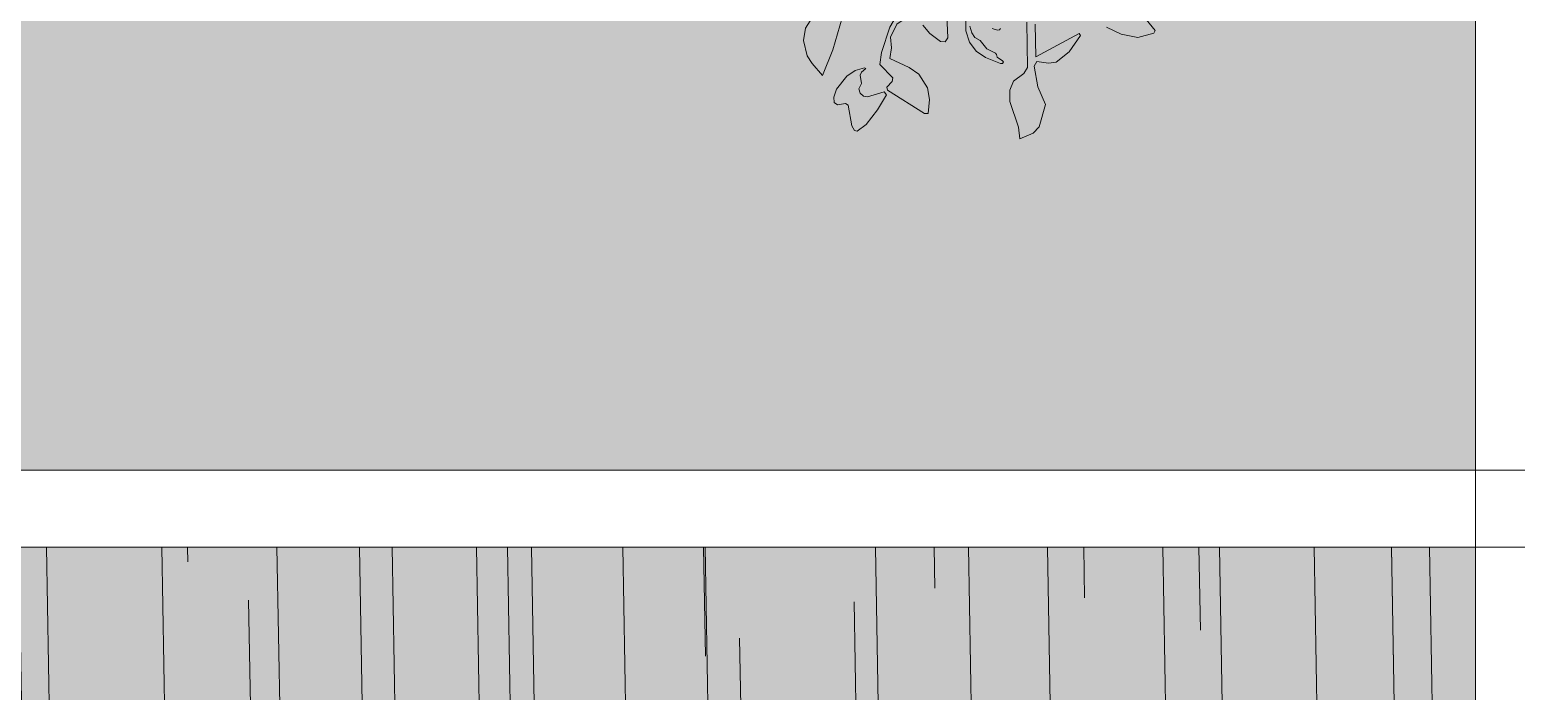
# Model space of a CAD drawing. Header units: millimetres. Extents: x 0 to 1313252738, y -131 to 560100888.
# Drawn here: x 1312686439.3 to 1312686816.7, y 560011166.2 to 560011334.1 of the extents above; entities that cross this region are included whole.
import ezdxf

# ---------------------------------------------------------------- set-up
doc = ezdxf.new("R2010")
doc.units = ezdxf.units.MM
doc.layers.get('0').update_dxf_attribs({"lineweight": 0})
for name, color, linetype, lineweight in [('003間仕切り', 7, 'Continuous', 13), ('009床', 7, 'Continuous', 5), ('010植栽', 92, 'Continuous', 0), ('棚(木)', 7, 'Continuous', 0)]:
    doc.layers.add(name, color=color, linetype=linetype, lineweight=lineweight)

# ---------------------------------------------------------------- blocks, each defined once
blk = doc.blocks.new('樹木平面（CAD素材.com）5dde948b')
at = {"color": 0, "linetype": 'ByBlock', "lineweight": -2}
for points in [[(-137.3269380988313, -426.1179349551012), (-135.9934015134604, -455.4557398331493), (-139.5272734646823, -460.389825199003), (-145.6615417573666, -459.9897642233932), (-159.3969685866359, -449.5215020282716), (-168.7317246841958, -438.9198861746131)], [(-33.55183112727173, -434.7162690837299), (-32.53671718098121, -493.9989235472203), (-37.30775272855317, -501.5107667497854), (-50.70725681961267, -511.6619062127124), (-55.6813151564529, -523.2342052004482), (-55.27211019732567, -537.8352725882828), (-44.156612485418, -571.1817657239958), (-42.32940738209072, -586.2562078264417), (-25.12322599243271, -579.2519215970223), (-17.50987139523568, -571.0294986320522), (-9.28744843027016, -541.7942169788244), (-19.18480940661902, -518.8018860952957), (-23.90508925688118, -492.0028779131699), (-20.25067905022661, -486.064461327358), (-5.176236947783763, -488.1962006145727), (4.873391120516317, -486.9780638790212), (21.47050414239857, -473.2740256040711), (36.54494624484869, -452.4134340077567), (34.71774114152139, -449.5203592608227), (-21.77334996966601, -479.9737776496017), (-22.53468542938572, -437.6435260891988)], [(70.34824065638895, -441.4502033877965), (89.38162714937424, -450.4339618124864), (111.0035542054138, -454.6974403869153), (131.7118787097824, -449.2158250769348), (133.2345496292218, -445.8659490541694), (118.0078404348278, -426.5280283772948)], [(-67.5848405965553, -443.1962742753221), (-69.02855820906188, -444.8806114899111), (-71.46483168016493, -445.2716183432981), (-78.32249033956396, -443.1962742753221)], [(-107.557771992786, -440.1885292492697), (-104.9109563698621, -448.9711447253426), (-101.0309652862597, -454.8964024266651), (-93.9026095745103, -458.8365484107939), (-85.4809235015673, -469.6042756040615), (-74.29211200464852, -475.2889137033003), (-72.78823949162687, -476.7927862163264), (-71.85583853354547, -480.2817704465474), (-64.81771517258676, -485.2746271897935), (-63.73492696320682, -486.5378801007355), (-65.0282573244076, -488.5530692681904), (-67.55476314629414, -488.7936888702747), (-87.13518326589474, -480.9133969020181), (-99.37670552192505, -472.4315559285505), (-108.0690886472184, -460.7013503269472), (-112.4904738355144, -446.0536320500718), (-112.7912483381187, -428.007161893759)]]:
    blk.add_lwpolyline(points, dxfattribs=at)
for points in [[(-285.3756124717511, -471.0628422743284), (-270.1857973040715, -418.7423678078653), (-257.3588422735811, -407.2656185700602), (-261.0719082034593, -401.1896925029873), (-283.7753685693133, -399.0893723810356), (-290.1763441790718, -395.2887931127434), (-306.7788746668775, -401.5897534785962), (-308.6791643010183, -404.5902107956695), (-302.2781886912671, -421.7928327468894), (-308.9792100327286, -423.6931223810357), (-321.081054544924, -442.696018722499), (-323.6814508863863, -458.6984577468897), (-318.8807191790729, -478.5014760395724), (-312.2797130815125, -488.6030156737192), (-298.8776703985823, -504.1428841950601)], [(-214.5178259757922, -523.1784121176656), (-166.1984021322605, -553.7333419010738), (-161.6303893739423, -553.7333419010738), (-160.006207059876, -535.2582680785476), (-162.6455033202328, -520.1330702787877), (-173.7102453348234, -502.5715990079252), (-186.5006810581144, -493.7401076751789), (-211.4724841369134, -482.2693200820722), (-209.1377220604372, -468.3622590178633), (-210.3558587959887, -454.2521751643959), (-202.133435831016, -437.5027950505669), (-190.2566026593959, -429.2803720855963), (-188.1248633721807, -425.1184049057965), (-190.7641596325447, -422.5806200400651), (-204.1636637236043, -428.8743265070793), (-211.5739955315403, -441.2587166518497), (-222.2326919676161, -474.2499199063599), (-224.2629198601971, -489.9841860738961), (-207.7165625356319, -507.3426345555008), (-208.3256309034077, -511.809135919188), (-215.2284057381948, -519.219467727124)], [(-215.6746329104171, -529.1270503369641), (-227.6755355643654, -548.8428189827368), (-242.2029440402003, -567.7916126468658), (-253.8880334664173, -576.5441506726778), (-257.5424436730646, -575.8222918664255), (-260.8810406519879, -569.7316081886697), (-265.6182390680151, -542.7521353049805), (-268.911719871543, -540.3609780092692), (-279.6493696145517, -542.4363220772452), (-283.6647092243329, -539.3233059752815), (-284.2061033290192, -532.4656473158825), (-280.7772739993197, -521.8633460990477), (-267.3777699082602, -505.035012678285), (-256.2791907621249, -497.5908437388061), (-244.2782881081766, -494.4327114614507), (-242.7443381448938, -494.9289893907493), (-248.4740924195175, -500.0722333852986), (-249.872693856636, -503.907108293516), (-248.1131630163982, -514.5996418611315), (-251.7675732230455, -521.5024166959215), (-250.0982747335911, -527.0517062689881), (-245.7220057206832, -531.2023944049402), (-240.3531808491789, -531.9693693865834), (-218.6071843108184, -525.5628724810922)]]:
    blk.add_lwpolyline(points, close=True, dxfattribs=at)

msp = doc.modelspace()

# ---------------------------------------------------------------- hatches: boundary and pattern name
at = {"layer": '009床', "transparency": 33554664}
h = msp.add_hatch(color=8, dxfattribs=at)
h.dxf.hatch_style = 1
h.paths.add_polyline_path([(1312686806.368412, 560011554.4089363), (1312685365.659345, 560011554.4089363), (1312685365.659345, 560011222.3132868), (1312686806.368412, 560011222.3132868)])
h.paths.add_polyline_path([(1312685365.659345, 560011554.4089363), (1312685346.124307, 560011554.4089363), (1312685346.124307, 560011222.3132868), (1312685365.659345, 560011222.3132868)])
at = {"layer": '009床', "true_color": 0x8e5f01, "transparency": 33554687}
h = msp.add_hatch(dxfattribs=at)
h.set_pattern_fill('AR-RROOF', color=46, scale=1.719083361185141, angle=91)
h.set_pattern_definition([(90.99999999999993, (1056275630.97802, 450604071.1291481), (-45.33458669423199, 95.28569306295181), [654.9707606115388, -87.32943474820516, 218.323586870513, -43.66471737410257]), (90.99999999999993, (1056275608.135454, 450604128.8133501), (-57.30317475019982, -44.6715993709457), [130.9941521223078, -14.40935673345385, 261.9883042446156, -32.74853803057695]), (90.99999999999993, (1056275593.487635, 450604092.3104355), (-33.2135877593478, 226.511372091619), [349.3177389928206, -61.13060432374364, 174.6588694964103, -43.66471737410257])])
h.paths.add_polyline_path([(1312686806.368412, 560011202.7782488), (1312685365.659345, 560011202.7782488), (1312685365.659345, 560010635.9691164), (1312685458.450777, 560010635.9691164), (1312685458.450777, 560010590.3548013), (1312685458.450777, 560010546.1079403), (1312686078.199863, 560010546.1079403), (1312686444.188804, 560010546.1079403), (1312686444.188804, 560010546.1079407), (1312686450.049316, 560010546.1079407), (1312686697.94895, 560010546.1079407), (1312686697.94895, 560010635.9691155), (1312686806.368412, 560010635.9691155)])
at = {"layer": '棚(木)', "true_color": 0xe6c6a8, "transparency": 33554556}
h = msp.add_hatch(color=9, dxfattribs=at)
h.dxf.hatch_style = 1
h.paths.add_polyline_path([(1312686806.368412, 560011202.7782488), (1312685365.659345, 560011202.7782488), (1312685365.659345, 560010635.9691164), (1312685458.450777, 560010635.9691164), (1312685458.450777, 560010590.3548013), (1312685458.450777, 560010546.1079403), (1312686078.199863, 560010546.1079403), (1312686444.188804, 560010546.1079403), (1312686444.188804, 560010546.1079407), (1312686450.049316, 560010546.1079407), (1312686697.94895, 560010546.1079407), (1312686697.94895, 560010635.9691155), (1312686806.368412, 560010635.9691155)])
h.paths.add_polyline_path([(1312685365.659345, 560011202.7782488), (1312685346.124307, 560011202.7782488), (1312685346.124307, 560010635.9691164), (1312685365.659345, 560010635.9691164)])

# ---------------------------------------------------------------- linework, layer by layer
at = {"layer": '003間仕切り'}
for p, q in [((1312686806.368412, 560011554.4089363), (1312686806.368412, 560011202.7782488)), ((1312686806.368412, 560011554.4089363), (1312686806.368412, 560010635.9691155)), ((1312686806.368412, 560011554.4089363), (1312686806.368412, 560011202.7782488)), ((1312688295.915075, 560011222.3132868), (1312685346.124307, 560011222.3132868)), ((1312688295.915075, 560011202.7782488), (1312685346.124307, 560011202.7782488))]:
    msp.add_line(p, q, dxfattribs=at)

# ---------------------------------------------------------------- block references
at = {"layer": '010植栽', "xscale": 0.195350381952857, "yscale": 0.195350381952857, "zscale": 0.195350381952857}
msp.add_blockref('樹木平面（CAD素材.com）5dde948b', (1312686698.973585, 560011420.9569393), dxfattribs=at)

doc.saveas('drawing.dxf')
